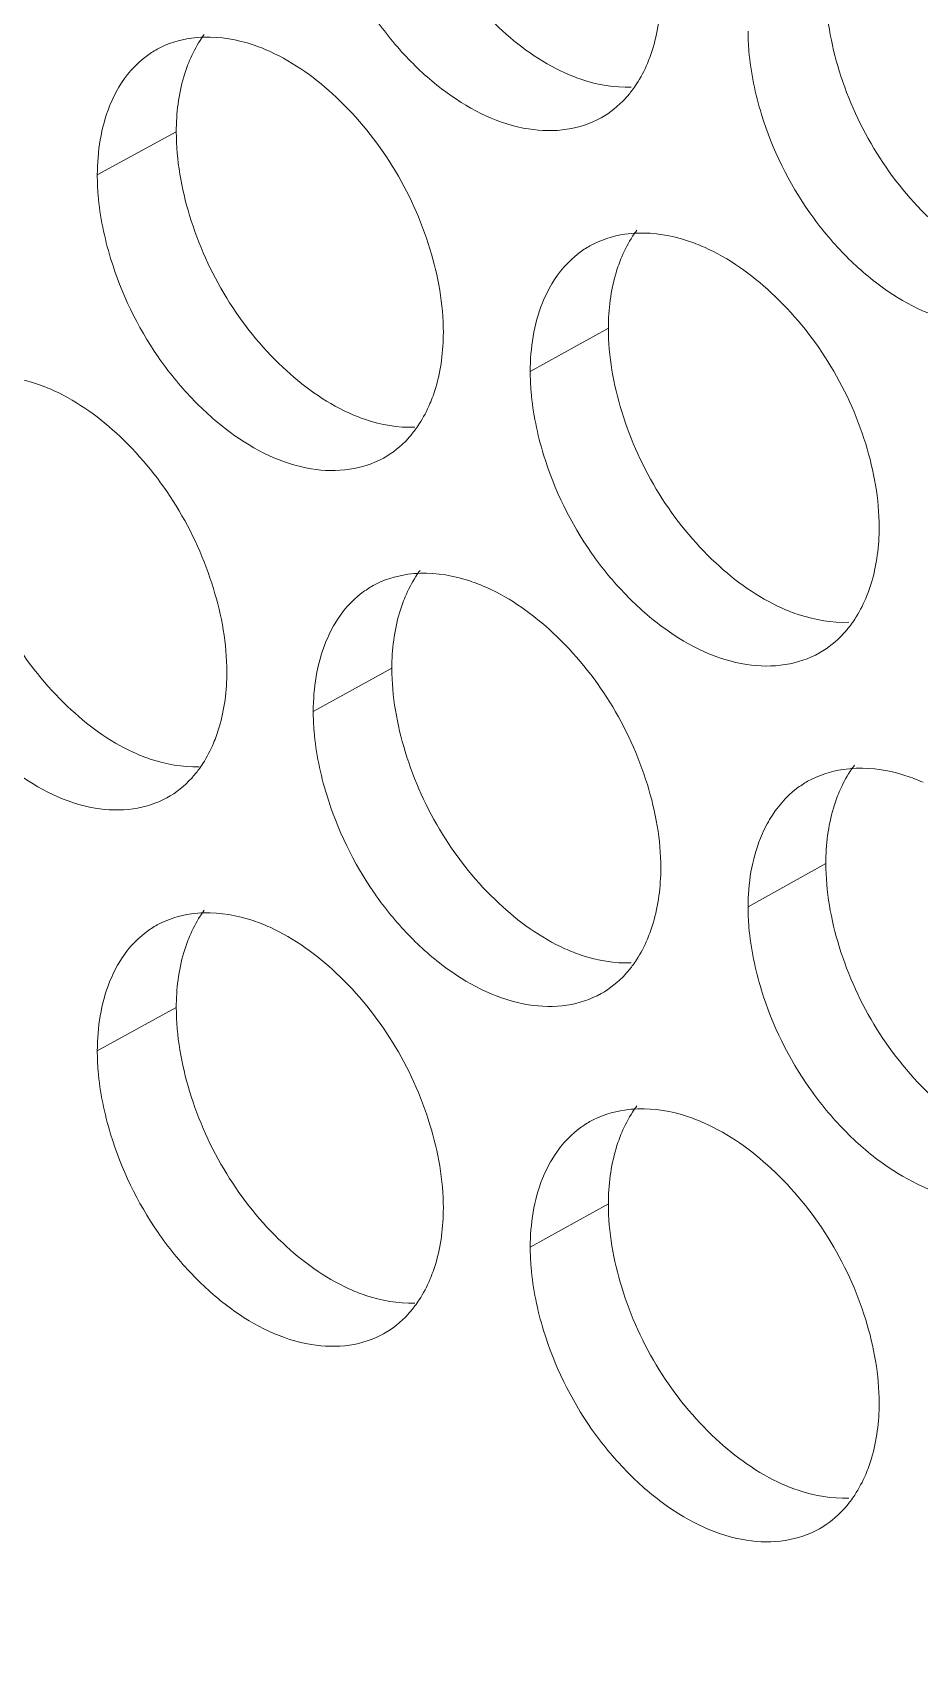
# Model space of a CAD drawing. Header units: millimetres. Extents: x 1177 to 4147, y 93 to 2194.
# Drawn here: x 2599.35 to 2607.32, y 697.32 to 712.03 of the extents above; entities that cross this region are included whole.
import ezdxf

# ---------------------------------------------------------------- set-up
doc = ezdxf.new("R2010")
doc.units = ezdxf.units.MM
doc.header["$LTSCALE"] = 0.1
doc.layers.get('0').update_dxf_attribs({"lineweight": 13})
doc.layers.add('标注', color=251, linetype='Continuous', lineweight=9)

# ---------------------------------------------------------------- blocks, each defined once
blk = doc.blocks.new('02')
for points, knots in [([(4627.348, 522.744), (4597.363, 531.299), (4553.55, 545.69), (4497.641, 568.487), (4458.71, 586.649), (4422.281, 606.068), (4388.51, 626.659), (4357.551, 648.334), (4338.416, 663.815), (4329.392, 671.722)], [0, 0, 0, 0, 0.278685, 0.411475, 0.539478, 0.662459, 0.780251, 0.892768, 1, 1, 1, 1]), ([(4626.906, 521.428), (4597.052, 529.945), (4553.424, 544.261), (4497.732, 566.923), (4458.929, 584.973), (4422.597, 604.269), (4388.892, 624.729), (4357.964, 646.263), (4338.829, 661.641), (4329.798, 669.496)], [0, 0, 0, 0, 0.278468, 0.411196, 0.539177, 0.662176, 0.780023, 0.892638, 1, 1, 1, 1]), ([(4628.518, 518.372), (4598.337, 526.935), (4554.235, 541.353), (4497.955, 564.22), (4458.766, 582.448), (4422.099, 601.945), (4388.114, 622.628), (4356.965, 644.402), (4337.717, 659.96), (4328.641, 667.907)], [0, 0, 0, 0, 0.278732, 0.411552, 0.539576, 0.662563, 0.780343, 0.892822, 1, 1, 1, 1]), ([(4328.202, 667.332), (4337.3, 659.316), (4356.601, 643.626), (4387.852, 621.677), (4421.956, 600.844), (4458.755, 581.215), (4498.091, 562.874), (4554.59, 539.876), (4598.873, 525.389), (4629.18, 516.79)], [0, 0, 0, 0, 0.107262, 0.219794, 0.337581, 0.460553, 0.588547, 0.721328, 1, 1, 1, 1])]:
    blk.add_open_spline(points, degree=3, knots=knots)
at = {"layer": '标注'}
for p, q in [((4484.335, 607.178), (4483.321, 606.625)), ((4484.335, 607.178), (4483.321, 606.625)), ((4489.883, 604.657), (4488.88, 604.1)), ((4489.883, 604.657), (4488.88, 604.1)), ((4487.103, 600.289), (4486.094, 599.734)), ((4492.675, 597.782), (4491.677, 597.222)), ((4484.335, 595.928), (4483.321, 595.375)), ((4489.883, 593.407), (4488.88, 592.85))]:
    blk.add_line(p, q, dxfattribs=at)
for points, knots in [([(4487.103, 611.539), (4487.103, 611.177), (4487.238, 610.427), (4487.708, 609.387), (4488.413, 608.512), (4489.012, 608.077), (4489.326, 607.935)], [0, 0, 0, 0, 0.245252, 0.508241, 0.76674, 1, 1, 1, 1]), ([(4486.266, 609.913), (4486.403, 609.465), (4486.713, 608.823), (4487.297, 608.109), (4487.918, 607.555), (4488.634, 607.198), (4489.344, 607.182), (4489.655, 607.283), (4489.789, 607.358)], [0, 0, 0, 0, 0.289156, 0.431962, 0.567662, 0.803187, 0.90495, 1, 1, 1, 1]), ([(4490.384, 608.056), (4490.412, 608.124), (4490.517, 608.418), (4490.556, 608.734), (4490.556, 608.973)], [0, 0, 0, 0, 0.234713, 1, 1, 1, 1]), ([(4492.675, 609.032), (4492.675, 608.671), (4492.811, 607.921), (4493.285, 606.882), (4493.997, 606.01), (4494.601, 605.578), (4494.917, 605.439)], [0, 0, 0, 0, 0.244904, 0.507573, 0.76612, 1, 1, 1, 1]), ([(4491.677, 608.472), (4491.677, 608.386), (4491.693, 608.024), (4491.768, 607.665), (4491.85, 607.402)], [0, 0, 0, 0, 0.238976, 1, 1, 1, 1]), ([(4484.09, 608.24), (4484.04, 608.213), (4483.844, 608.086), (4483.688, 607.902), (4483.598, 607.751)], [0, 0, 0, 0, 0.24404, 1, 1, 1, 1]), ([(4484.09, 608.24), (4484.04, 608.213), (4483.844, 608.086), (4483.688, 607.902), (4483.598, 607.751)], [0, 0, 0, 0, 0.24404, 1, 1, 1, 1]), ([(4484.69, 608.396), (4484.637, 608.394), (4484.429, 608.378), (4484.225, 608.314), (4484.09, 608.24)], [0, 0, 0, 0, 0.258563, 1, 1, 1, 1]), ([(4484.69, 608.396), (4484.637, 608.394), (4484.429, 608.378), (4484.225, 608.314), (4484.09, 608.24)], [0, 0, 0, 0, 0.258563, 1, 1, 1, 1]), ([(4484.695, 608.43), (4484.676, 608.405), (4484.603, 608.299), (4484.544, 608.183), (4484.506, 608.094)], [0, 0, 0, 0, 0.243214, 1, 1, 1, 1]), ([(4484.695, 608.43), (4484.676, 608.405), (4484.603, 608.299), (4484.544, 608.183), (4484.506, 608.094)], [0, 0, 0, 0, 0.243214, 1, 1, 1, 1]), ([(4485.539, 608.21), (4485.468, 608.242), (4485.198, 608.35), (4484.903, 608.402), (4484.69, 608.396)], [0, 0, 0, 0, 0.267618, 1, 1, 1, 1]), ([(4485.539, 608.21), (4485.468, 608.242), (4485.198, 608.35), (4484.903, 608.402), (4484.69, 608.396)], [0, 0, 0, 0, 0.267618, 1, 1, 1, 1]), ([(4484.506, 608.094), (4484.477, 608.026), (4484.373, 607.732), (4484.335, 607.416), (4484.335, 607.178)], [0, 0, 0, 0, 0.234326, 1, 1, 1, 1]), ([(4484.506, 608.094), (4484.477, 608.026), (4484.373, 607.732), (4484.335, 607.416), (4484.335, 607.178)], [0, 0, 0, 0, 0.234326, 1, 1, 1, 1]), ([(4487.764, 604.603), (4487.764, 604.965), (4487.629, 605.715), (4487.157, 606.755), (4486.451, 607.63), (4485.852, 608.067), (4485.539, 608.21)], [0, 0, 0, 0, 0.245121, 0.508123, 0.76676, 1, 1, 1, 1]), ([(4487.764, 604.603), (4487.764, 604.965), (4487.629, 605.715), (4487.157, 606.755), (4486.451, 607.63), (4485.852, 608.067), (4485.539, 608.21)], [0, 0, 0, 0, 0.245121, 0.508123, 0.76676, 1, 1, 1, 1]), ([(4490.19, 607.714), (4490.209, 607.74), (4490.284, 607.848), (4490.345, 607.965), (4490.384, 608.056)], [0, 0, 0, 0, 0.24338, 1, 1, 1, 1]), ([(4489.326, 607.935), (4489.397, 607.903), (4489.668, 607.797), (4489.964, 607.745), (4490.177, 607.753)], [0, 0, 0, 0, 0.267181, 1, 1, 1, 1]), ([(4483.598, 607.751), (4483.552, 607.674), (4483.382, 607.323), (4483.321, 606.924), (4483.321, 606.625)], [0, 0, 0, 0, 0.23034, 1, 1, 1, 1]), ([(4483.598, 607.751), (4483.552, 607.674), (4483.382, 607.323), (4483.321, 606.924), (4483.321, 606.625)], [0, 0, 0, 0, 0.23034, 1, 1, 1, 1]), ([(4489.789, 607.358), (4489.905, 607.423), (4490.048, 607.539), (4490.162, 607.677), (4490.19, 607.714)], [0, 0, 0, 0, 0.743342, 1, 1, 1, 1]), ([(4491.85, 607.402), (4491.988, 606.954), (4492.302, 606.311), (4492.894, 605.599), (4493.522, 605.047), (4494.247, 604.696), (4494.963, 604.687), (4495.276, 604.792), (4495.411, 604.869)], [0, 0, 0, 0, 0.288311, 0.430859, 0.566442, 0.80225, 0.904434, 1, 1, 1, 1]), ([(4484.335, 607.178), (4484.335, 606.816), (4484.469, 606.065), (4484.937, 605.024), (4485.639, 604.148), (4486.236, 603.711), (4486.549, 603.568)], [0, 0, 0, 0, 0.245427, 0.508577, 0.767052, 1, 1, 1, 1]), ([(4484.335, 607.178), (4484.335, 606.816), (4484.469, 606.065), (4484.937, 605.024), (4485.639, 604.148), (4486.236, 603.711), (4486.549, 603.568)], [0, 0, 0, 0, 0.245427, 0.508577, 0.767052, 1, 1, 1, 1]), ([(4483.321, 606.625), (4483.321, 606.538), (4483.337, 606.176), (4483.412, 605.817), (4483.492, 605.553)], [0, 0, 0, 0, 0.23887, 1, 1, 1, 1]), ([(4483.321, 606.625), (4483.321, 606.538), (4483.337, 606.176), (4483.412, 605.817), (4483.492, 605.553)], [0, 0, 0, 0, 0.23887, 1, 1, 1, 1]), ([(4490.26, 605.878), (4490.205, 605.876), (4489.993, 605.858), (4489.784, 605.791), (4489.646, 605.714)], [0, 0, 0, 0, 0.258601, 1, 1, 1, 1]), ([(4490.26, 605.878), (4490.205, 605.876), (4489.993, 605.858), (4489.784, 605.791), (4489.646, 605.714)], [0, 0, 0, 0, 0.258601, 1, 1, 1, 1]), ([(4490.248, 605.915), (4490.229, 605.89), (4490.155, 605.782), (4490.094, 605.666), (4490.055, 605.574)], [0, 0, 0, 0, 0.243364, 1, 1, 1, 1]), ([(4490.248, 605.915), (4490.229, 605.89), (4490.155, 605.782), (4490.094, 605.666), (4490.055, 605.574)], [0, 0, 0, 0, 0.243364, 1, 1, 1, 1]), ([(4491.116, 605.695), (4491.045, 605.727), (4490.772, 605.834), (4490.475, 605.885), (4490.26, 605.878)], [0, 0, 0, 0, 0.267261, 1, 1, 1, 1]), ([(4491.116, 605.695), (4491.045, 605.727), (4490.772, 605.834), (4490.475, 605.885), (4490.26, 605.878)], [0, 0, 0, 0, 0.267261, 1, 1, 1, 1]), ([(4483.492, 605.553), (4483.628, 605.106), (4483.936, 604.464), (4484.517, 603.749), (4485.134, 603.194), (4485.845, 602.834), (4486.552, 602.815), (4486.862, 602.914), (4486.996, 602.988)], [0, 0, 0, 0, 0.289581, 0.432519, 0.568278, 0.803661, 0.905212, 1, 1, 1, 1]), ([(4483.492, 605.553), (4483.628, 605.106), (4483.936, 604.464), (4484.517, 603.749), (4485.134, 603.194), (4485.845, 602.834), (4486.552, 602.815), (4486.862, 602.914), (4486.996, 602.988)], [0, 0, 0, 0, 0.289581, 0.432519, 0.568278, 0.803661, 0.905212, 1, 1, 1, 1]), ([(4489.646, 605.714), (4489.597, 605.686), (4489.402, 605.559), (4489.247, 605.376), (4489.157, 605.225)], [0, 0, 0, 0, 0.244306, 1, 1, 1, 1]), ([(4489.646, 605.714), (4489.597, 605.686), (4489.402, 605.559), (4489.247, 605.376), (4489.157, 605.225)], [0, 0, 0, 0, 0.244306, 1, 1, 1, 1]), ([(4490.055, 605.574), (4490.027, 605.507), (4489.922, 605.212), (4489.883, 604.896), (4489.883, 604.657)], [0, 0, 0, 0, 0.234624, 1, 1, 1, 1]), ([(4490.055, 605.574), (4490.027, 605.507), (4489.922, 605.212), (4489.883, 604.896), (4489.883, 604.657)], [0, 0, 0, 0, 0.234624, 1, 1, 1, 1]), ([(4493.36, 602.099), (4493.36, 602.461), (4493.224, 603.211), (4492.747, 604.249), (4492.035, 605.121), (4491.432, 605.555), (4491.116, 605.695)], [0, 0, 0, 0, 0.244772, 0.507452, 0.766137, 1, 1, 1, 1]), ([(4493.36, 602.099), (4493.36, 602.461), (4493.224, 603.211), (4492.747, 604.249), (4492.035, 605.121), (4491.432, 605.555), (4491.116, 605.695)], [0, 0, 0, 0, 0.244772, 0.507452, 0.766137, 1, 1, 1, 1]), ([(4489.157, 605.225), (4489.111, 605.148), (4488.94, 604.797), (4488.88, 604.399), (4488.88, 604.1)], [0, 0, 0, 0, 0.230825, 1, 1, 1, 1]), ([(4489.157, 605.225), (4489.111, 605.148), (4488.94, 604.797), (4488.88, 604.399), (4488.88, 604.1)], [0, 0, 0, 0, 0.230825, 1, 1, 1, 1]), ([(4487.592, 603.687), (4487.621, 603.754), (4487.725, 604.049), (4487.764, 604.364), (4487.764, 604.603)], [0, 0, 0, 0, 0.234564, 1, 1, 1, 1]), ([(4487.592, 603.687), (4487.621, 603.754), (4487.725, 604.049), (4487.764, 604.364), (4487.764, 604.603)], [0, 0, 0, 0, 0.234564, 1, 1, 1, 1]), ([(4489.883, 604.657), (4489.883, 604.296), (4490.018, 603.546), (4490.491, 602.506), (4491.199, 601.633), (4491.801, 601.199), (4492.115, 601.059)], [0, 0, 0, 0, 0.245078, 0.507907, 0.76643, 1, 1, 1, 1]), ([(4489.883, 604.657), (4489.883, 604.296), (4490.018, 603.546), (4490.491, 602.506), (4491.199, 601.633), (4491.801, 601.199), (4492.115, 601.059)], [0, 0, 0, 0, 0.245078, 0.507907, 0.76643, 1, 1, 1, 1]), ([(4482.768, 603.852), (4482.697, 603.884), (4482.429, 603.992), (4482.135, 604.045), (4481.923, 604.04)], [0, 0, 0, 0, 0.267799, 1, 1, 1, 1]), ([(4488.88, 604.1), (4488.88, 604.013), (4488.896, 603.651), (4488.971, 603.293), (4489.052, 603.029)], [0, 0, 0, 0, 0.23894, 1, 1, 1, 1]), ([(4488.88, 604.1), (4488.88, 604.013), (4488.896, 603.651), (4488.971, 603.293), (4489.052, 603.029)], [0, 0, 0, 0, 0.23894, 1, 1, 1, 1]), ([(4484.984, 600.24), (4484.984, 600.601), (4484.849, 601.352), (4484.379, 602.393), (4483.676, 603.27), (4483.08, 603.708), (4482.768, 603.852)], [0, 0, 0, 0, 0.245297, 0.50846, 0.767072, 1, 1, 1, 1]), ([(4487.4, 603.347), (4487.419, 603.373), (4487.493, 603.48), (4487.554, 603.596), (4487.592, 603.687)], [0, 0, 0, 0, 0.243304, 1, 1, 1, 1]), ([(4487.4, 603.347), (4487.419, 603.373), (4487.493, 603.48), (4487.554, 603.596), (4487.592, 603.687)], [0, 0, 0, 0, 0.243304, 1, 1, 1, 1]), ([(4486.549, 603.568), (4486.619, 603.536), (4486.889, 603.429), (4487.183, 603.377), (4487.396, 603.384)], [0, 0, 0, 0, 0.267358, 1, 1, 1, 1]), ([(4486.549, 603.568), (4486.619, 603.536), (4486.889, 603.429), (4487.183, 603.377), (4487.396, 603.384)], [0, 0, 0, 0, 0.267358, 1, 1, 1, 1]), ([(4486.996, 602.988), (4487.114, 603.053), (4487.258, 603.17), (4487.372, 603.31), (4487.4, 603.347)], [0, 0, 0, 0, 0.743092, 1, 1, 1, 1]), ([(4486.996, 602.988), (4487.114, 603.053), (4487.258, 603.17), (4487.372, 603.31), (4487.4, 603.347)], [0, 0, 0, 0, 0.743092, 1, 1, 1, 1]), ([(4489.052, 603.029), (4489.189, 602.581), (4489.502, 601.938), (4490.089, 601.226), (4490.714, 600.673), (4491.435, 600.318), (4492.147, 600.306), (4492.459, 600.409), (4492.594, 600.485)], [0, 0, 0, 0, 0.288732, 0.431409, 0.567051, 0.802717, 0.904691, 1, 1, 1, 1]), ([(4489.052, 603.029), (4489.189, 602.581), (4489.502, 601.938), (4490.089, 601.226), (4490.714, 600.673), (4491.435, 600.318), (4492.147, 600.306), (4492.459, 600.409), (4492.594, 600.485)], [0, 0, 0, 0, 0.288732, 0.431409, 0.567051, 0.802717, 0.904691, 1, 1, 1, 1]), ([(4481.579, 602.822), (4481.579, 602.46), (4481.713, 601.71), (4482.178, 600.668), (4482.877, 599.79), (4483.471, 599.351), (4483.783, 599.208)], [0, 0, 0, 0, 0.245602, 0.508914, 0.767364, 1, 1, 1, 1]), ([(4493.187, 601.182), (4493.216, 601.25), (4493.321, 601.544), (4493.36, 601.86), (4493.36, 602.099)], [0, 0, 0, 0, 0.234862, 1, 1, 1, 1]), ([(4493.187, 601.182), (4493.216, 601.25), (4493.321, 601.544), (4493.36, 601.86), (4493.36, 602.099)], [0, 0, 0, 0, 0.234862, 1, 1, 1, 1]), ([(4487.465, 601.545), (4487.447, 601.519), (4487.373, 601.412), (4487.313, 601.296), (4487.275, 601.206)], [0, 0, 0, 0, 0.243288, 1, 1, 1, 1]), ([(4486.862, 601.349), (4486.812, 601.321), (4486.617, 601.195), (4486.461, 601.011), (4486.372, 600.86)], [0, 0, 0, 0, 0.244174, 1, 1, 1, 1]), ([(4487.469, 601.508), (4487.415, 601.507), (4487.205, 601.489), (4486.999, 601.424), (4486.862, 601.349)], [0, 0, 0, 0, 0.258582, 1, 1, 1, 1]), ([(4488.322, 601.324), (4488.25, 601.356), (4487.979, 601.463), (4487.683, 601.515), (4487.469, 601.508)], [0, 0, 0, 0, 0.267438, 1, 1, 1, 1]), ([(4490.556, 597.723), (4490.556, 598.084), (4490.42, 598.835), (4489.946, 599.874), (4489.237, 600.748), (4488.636, 601.183), (4488.322, 601.324)], [0, 0, 0, 0, 0.244947, 0.507787, 0.766448, 1, 1, 1, 1]), ([(4480.73, 601.2), (4480.865, 600.753), (4481.171, 600.111), (4481.748, 599.396), (4482.361, 598.839), (4483.069, 598.477), (4483.772, 598.454), (4484.081, 598.551), (4484.214, 598.624)], [0, 0, 0, 0, 0.290009, 0.433078, 0.568897, 0.804139, 0.905475, 1, 1, 1, 1]), ([(4487.275, 601.206), (4487.246, 601.138), (4487.142, 600.844), (4487.103, 600.528), (4487.103, 600.289)], [0, 0, 0, 0, 0.234476, 1, 1, 1, 1]), ([(4492.991, 600.838), (4493.01, 600.864), (4493.086, 600.972), (4493.148, 601.09), (4493.187, 601.182)], [0, 0, 0, 0, 0.243456, 1, 1, 1, 1]), ([(4492.991, 600.838), (4493.01, 600.864), (4493.086, 600.972), (4493.148, 601.09), (4493.187, 601.182)], [0, 0, 0, 0, 0.243456, 1, 1, 1, 1]), ([(4492.115, 601.059), (4492.187, 601.027), (4492.459, 600.921), (4492.756, 600.87), (4492.97, 600.878)], [0, 0, 0, 0, 0.267006, 1, 1, 1, 1]), ([(4492.115, 601.059), (4492.187, 601.027), (4492.459, 600.921), (4492.756, 600.87), (4492.97, 600.878)], [0, 0, 0, 0, 0.267006, 1, 1, 1, 1]), ([(4486.372, 600.86), (4486.326, 600.783), (4486.155, 600.431), (4486.094, 600.033), (4486.094, 599.734)], [0, 0, 0, 0, 0.230583, 1, 1, 1, 1]), ([(4492.594, 600.485), (4492.709, 600.55), (4492.85, 600.664), (4492.963, 600.802), (4492.991, 600.838)], [0, 0, 0, 0, 0.743585, 1, 1, 1, 1]), ([(4492.594, 600.485), (4492.709, 600.55), (4492.85, 600.664), (4492.963, 600.802), (4492.991, 600.838)], [0, 0, 0, 0, 0.743585, 1, 1, 1, 1]), ([(4487.103, 600.289), (4487.103, 599.927), (4487.238, 599.177), (4487.708, 598.137), (4488.413, 597.262), (4489.012, 596.827), (4489.326, 596.685)], [0, 0, 0, 0, 0.245252, 0.508241, 0.76674, 1, 1, 1, 1]), ([(4484.813, 599.324), (4484.841, 599.391), (4484.945, 599.686), (4484.984, 600.001), (4484.984, 600.24)], [0, 0, 0, 0, 0.234415, 1, 1, 1, 1]), ([(4486.094, 599.734), (4486.094, 599.648), (4486.111, 599.285), (4486.185, 598.926), (4486.266, 598.663)], [0, 0, 0, 0, 0.238905, 1, 1, 1, 1]), ([(4483.783, 599.208), (4483.853, 599.176), (4484.122, 599.068), (4484.415, 599.015), (4484.627, 599.021)], [0, 0, 0, 0, 0.267537, 1, 1, 1, 1]), ([(4484.623, 598.987), (4484.641, 599.012), (4484.715, 599.118), (4484.775, 599.234), (4484.813, 599.324)], [0, 0, 0, 0, 0.24323, 1, 1, 1, 1]), ([(4493.063, 599.003), (4493.007, 599.001), (4492.793, 598.982), (4492.581, 598.914), (4492.442, 598.836)], [0, 0, 0, 0, 0.25862, 1, 1, 1, 1]), ([(4493.043, 599.043), (4493.024, 599.017), (4492.948, 598.909), (4492.887, 598.791), (4492.848, 598.7)], [0, 0, 0, 0, 0.24344, 1, 1, 1, 1]), ([(4493.923, 598.823), (4493.851, 598.855), (4493.577, 598.961), (4493.279, 599.011), (4493.063, 599.003)], [0, 0, 0, 0, 0.267086, 1, 1, 1, 1]), ([(4484.214, 598.624), (4484.334, 598.689), (4484.479, 598.807), (4484.595, 598.949), (4484.623, 598.987)], [0, 0, 0, 0, 0.742834, 1, 1, 1, 1]), ([(4492.442, 598.836), (4492.393, 598.808), (4492.199, 598.68), (4492.044, 598.497), (4491.954, 598.346)], [0, 0, 0, 0, 0.244434, 1, 1, 1, 1]), ([(4486.266, 598.663), (4486.403, 598.215), (4486.713, 597.573), (4487.297, 596.859), (4487.918, 596.305), (4488.634, 595.948), (4489.344, 595.932), (4489.655, 596.033), (4489.789, 596.108)], [0, 0, 0, 0, 0.289156, 0.431962, 0.567662, 0.803187, 0.90495, 1, 1, 1, 1]), ([(4492.848, 598.7), (4492.819, 598.632), (4492.714, 598.337), (4492.675, 598.021), (4492.675, 597.782)], [0, 0, 0, 0, 0.234773, 1, 1, 1, 1]), ([(4491.954, 598.346), (4491.908, 598.269), (4491.738, 597.919), (4491.677, 597.521), (4491.677, 597.222)], [0, 0, 0, 0, 0.231067, 1, 1, 1, 1]), ([(4492.675, 597.782), (4492.675, 597.421), (4492.811, 596.671), (4493.285, 595.632), (4493.997, 594.76), (4494.601, 594.328), (4494.917, 594.189)], [0, 0, 0, 0, 0.244904, 0.507573, 0.76612, 1, 1, 1, 1]), ([(4490.384, 596.806), (4490.412, 596.874), (4490.517, 597.168), (4490.556, 597.484), (4490.556, 597.723)], [0, 0, 0, 0, 0.234713, 1, 1, 1, 1]), ([(4484.69, 597.146), (4484.637, 597.144), (4484.429, 597.128), (4484.225, 597.064), (4484.09, 596.99)], [0, 0, 0, 0, 0.258563, 1, 1, 1, 1]), ([(4484.695, 597.18), (4484.676, 597.155), (4484.603, 597.049), (4484.544, 596.933), (4484.506, 596.844)], [0, 0, 0, 0, 0.243214, 1, 1, 1, 1]), ([(4485.539, 596.96), (4485.468, 596.992), (4485.198, 597.1), (4484.903, 597.152), (4484.69, 597.146)], [0, 0, 0, 0, 0.267618, 1, 1, 1, 1]), ([(4491.677, 597.222), (4491.677, 597.136), (4491.693, 596.774), (4491.768, 596.415), (4491.85, 596.152)], [0, 0, 0, 0, 0.238976, 1, 1, 1, 1]), ([(4484.09, 596.99), (4484.04, 596.963), (4483.844, 596.836), (4483.688, 596.652), (4483.598, 596.501)], [0, 0, 0, 0, 0.24404, 1, 1, 1, 1]), ([(4487.764, 593.353), (4487.764, 593.715), (4487.629, 594.465), (4487.157, 595.505), (4486.451, 596.38), (4485.852, 596.817), (4485.539, 596.96)], [0, 0, 0, 0, 0.245121, 0.508123, 0.76676, 1, 1, 1, 1]), ([(4484.506, 596.844), (4484.477, 596.776), (4484.373, 596.482), (4484.335, 596.166), (4484.335, 595.928)], [0, 0, 0, 0, 0.234326, 1, 1, 1, 1]), ([(4489.326, 596.685), (4489.397, 596.653), (4489.668, 596.547), (4489.964, 596.495), (4490.177, 596.503)], [0, 0, 0, 0, 0.267181, 1, 1, 1, 1]), ([(4490.19, 596.464), (4490.209, 596.49), (4490.284, 596.598), (4490.345, 596.715), (4490.384, 596.806)], [0, 0, 0, 0, 0.24338, 1, 1, 1, 1]), ([(4483.598, 596.501), (4483.552, 596.424), (4483.382, 596.073), (4483.321, 595.674), (4483.321, 595.375)], [0, 0, 0, 0, 0.23034, 1, 1, 1, 1]), ([(4489.789, 596.108), (4489.905, 596.173), (4490.048, 596.289), (4490.162, 596.427), (4490.19, 596.464)], [0, 0, 0, 0, 0.743342, 1, 1, 1, 1]), ([(4491.85, 596.152), (4491.988, 595.704), (4492.302, 595.061), (4492.894, 594.349), (4493.522, 593.797), (4494.247, 593.446), (4494.963, 593.437), (4495.276, 593.542), (4495.411, 593.619)], [0, 0, 0, 0, 0.288311, 0.430859, 0.566442, 0.80225, 0.904434, 1, 1, 1, 1]), ([(4484.335, 595.928), (4484.335, 595.566), (4484.469, 594.815), (4484.937, 593.774), (4485.639, 592.898), (4486.236, 592.461), (4486.549, 592.318)], [0, 0, 0, 0, 0.245427, 0.508577, 0.767052, 1, 1, 1, 1]), ([(4483.321, 595.375), (4483.321, 595.288), (4483.337, 594.926), (4483.412, 594.567), (4483.492, 594.303)], [0, 0, 0, 0, 0.23887, 1, 1, 1, 1]), ([(4490.26, 594.628), (4490.205, 594.626), (4489.993, 594.608), (4489.784, 594.541), (4489.646, 594.464)], [0, 0, 0, 0, 0.258601, 1, 1, 1, 1]), ([(4490.248, 594.665), (4490.229, 594.64), (4490.155, 594.532), (4490.094, 594.416), (4490.055, 594.324)], [0, 0, 0, 0, 0.243364, 1, 1, 1, 1]), ([(4491.116, 594.445), (4491.045, 594.477), (4490.772, 594.584), (4490.475, 594.635), (4490.26, 594.628)], [0, 0, 0, 0, 0.267261, 1, 1, 1, 1]), ([(4489.646, 594.464), (4489.597, 594.436), (4489.402, 594.309), (4489.247, 594.126), (4489.157, 593.975)], [0, 0, 0, 0, 0.244306, 1, 1, 1, 1]), ([(4493.36, 590.849), (4493.36, 591.211), (4493.224, 591.961), (4492.747, 592.999), (4492.035, 593.871), (4491.432, 594.305), (4491.116, 594.445)], [0, 0, 0, 0, 0.244772, 0.507452, 0.766137, 1, 1, 1, 1]), ([(4483.492, 594.303), (4483.628, 593.856), (4483.936, 593.214), (4484.517, 592.499), (4485.134, 591.944), (4485.845, 591.584), (4486.552, 591.565), (4486.862, 591.664), (4486.996, 591.738)], [0, 0, 0, 0, 0.289581, 0.432519, 0.568278, 0.803661, 0.905212, 1, 1, 1, 1]), ([(4490.055, 594.324), (4490.027, 594.257), (4489.922, 593.962), (4489.883, 593.646), (4489.883, 593.407)], [0, 0, 0, 0, 0.234624, 1, 1, 1, 1]), ([(4489.157, 593.975), (4489.111, 593.898), (4488.94, 593.547), (4488.88, 593.149), (4488.88, 592.85)], [0, 0, 0, 0, 0.230825, 1, 1, 1, 1]), ([(4487.592, 592.437), (4487.621, 592.504), (4487.725, 592.799), (4487.764, 593.114), (4487.764, 593.353)], [0, 0, 0, 0, 0.234564, 1, 1, 1, 1]), ([(4489.883, 593.407), (4489.883, 593.046), (4490.018, 592.296), (4490.491, 591.256), (4491.199, 590.383), (4491.801, 589.949), (4492.115, 589.809)], [0, 0, 0, 0, 0.245078, 0.507907, 0.76643, 1, 1, 1, 1]), ([(4488.88, 592.85), (4488.88, 592.763), (4488.896, 592.401), (4488.971, 592.043), (4489.052, 591.779)], [0, 0, 0, 0, 0.23894, 1, 1, 1, 1]), ([(4486.549, 592.318), (4486.619, 592.286), (4486.889, 592.179), (4487.183, 592.127), (4487.396, 592.134)], [0, 0, 0, 0, 0.267358, 1, 1, 1, 1]), ([(4487.4, 592.097), (4487.419, 592.123), (4487.493, 592.23), (4487.554, 592.346), (4487.592, 592.437)], [0, 0, 0, 0, 0.243304, 1, 1, 1, 1]), ([(4486.996, 591.738), (4487.114, 591.803), (4487.258, 591.92), (4487.372, 592.06), (4487.4, 592.097)], [0, 0, 0, 0, 0.743092, 1, 1, 1, 1]), ([(4489.052, 591.779), (4489.189, 591.331), (4489.502, 590.688), (4490.089, 589.976), (4490.714, 589.423), (4491.435, 589.068), (4492.147, 589.056), (4492.459, 589.159), (4492.594, 589.235)], [0, 0, 0, 0, 0.288732, 0.431409, 0.567051, 0.802717, 0.904691, 1, 1, 1, 1]), ([(4493.187, 589.932), (4493.216, 590), (4493.321, 590.294), (4493.36, 590.61), (4493.36, 590.849)], [0, 0, 0, 0, 0.234862, 1, 1, 1, 1]), ([(4492.115, 589.809), (4492.187, 589.777), (4492.459, 589.671), (4492.756, 589.62), (4492.97, 589.628)], [0, 0, 0, 0, 0.267006, 1, 1, 1, 1]), ([(4492.991, 589.588), (4493.01, 589.614), (4493.086, 589.722), (4493.148, 589.84), (4493.187, 589.932)], [0, 0, 0, 0, 0.243456, 1, 1, 1, 1]), ([(4492.594, 589.235), (4492.709, 589.3), (4492.85, 589.414), (4492.963, 589.552), (4492.991, 589.588)], [0, 0, 0, 0, 0.743585, 1, 1, 1, 1])]:
    blk.add_open_spline(points, degree=3, knots=knots, dxfattribs=at)

msp = doc.modelspace()

# ---------------------------------------------------------------- block references
at = {"xscale": 0.7, "yscale": 0.7, "zscale": 0.7}
msp.add_blockref('02', (-538.391, 286.112), dxfattribs=at)

doc.saveas('drawing.dxf')
